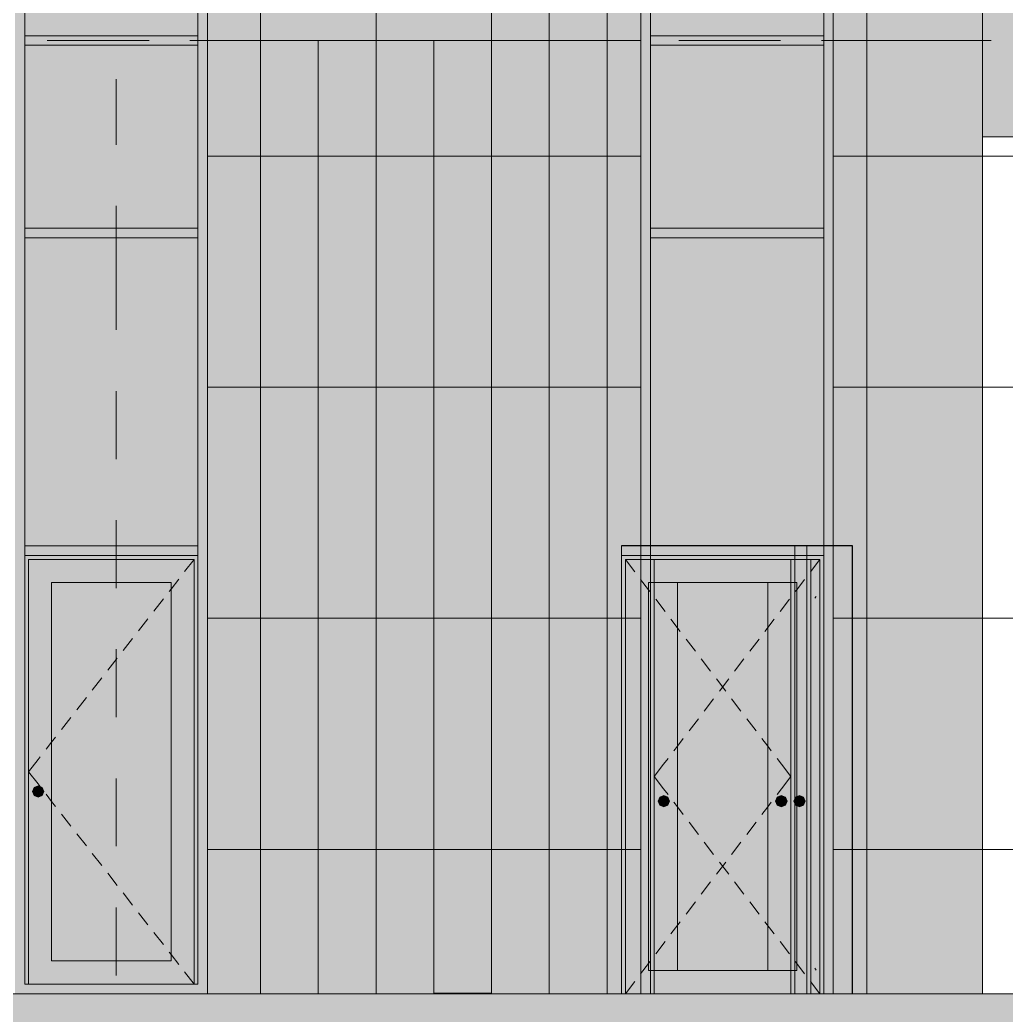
# Model space of a CAD drawing. Header units: millimetres. Extents: x 1499747 to 4230374, y -28481 to 441852.
# Drawn here: x 4049442 to 4054565, y 368967 to 374135 of the extents above; entities that cross this region are included whole.
import ezdxf

# ---------------------------------------------------------------- set-up
doc = ezdxf.new("R2010")
doc.units = ezdxf.units.MM
doc.header["$MEASUREMENT"] = 0
doc.layers.add('Чертеж и Рисунок', color=7, linetype='Continuous')

# ---------------------------------------------------------------- blocks, each defined once
blk = doc.blocks.new('zw$A0C3')
at = {"layer": 'Чертеж и Рисунок', "linetype": 'Continuous', "lineweight": 0, "true_color": 0x2e2e2e}
for points in [[(670, 2325), (670, 2275), (0, 2275), (0, 2325)], [(900, 2275), (880, 2255), (20, 2255), (0, 2275)], [(0, 0), (0, 2275), (20, 2255), (20, 0)], [(900, 2325), (900, 2275), (670, 2275), (670, 2325)], [(900, 0), (880, 0), (880, 2255), (900, 2275)], [(900, 0), (962.8, 0), (962.8, 2325), (900, 2325)], [(962.8, 2325), (962.8, 2275), (1250, 2275), (1250, 2325)], [(962.8, 0), (982.8, 0), (982.8, 2255), (962.8, 2275)], [(962.8, 2275), (982.8, 2255), (1200, 2255), (1200, 2275)], [(1248.4, 2276.9), (1200, 2276.9), (1200, 44), (1248.4, 42.8)], [(140, 120), (20, 0), (20, 2255), (140, 2135)], [(880, 2255), (760, 2135), (140, 2135), (20, 2255)], [(1151.6, 44.9), (1151.6, 2240.2), (1131.6, 2220.2), (1131.6, 44.9)], [(815, 1015.1), (808.8, 1000), (800.3, 1000), (809, 1021.1)], [(808.8, 1000), (815, 985), (809, 979), (800.3, 1000)], [(818.5, 1011.5), (813.8, 1000), (808.8, 1000), (815, 1015.1)], [(813.8, 1000), (818.5, 988.5), (815, 985), (808.8, 1000)], [(830, 1021.3), (815, 1015.1), (809, 1021.1), (830, 1029.8)], [(815, 985), (830, 978.8), (830, 970.3), (809, 979)], [(822, 1008), (818.7, 1000), (813.8, 1000), (818.5, 1011.5)], [(818.7, 1000), (822, 992), (818.5, 988.5), (813.8, 1000)], [(830, 1016.3), (818.5, 1011.5), (815, 1015.1), (830, 1021.3)], [(818.5, 988.5), (830, 983.8), (830, 978.8), (815, 985)], [(830, 1011.4), (822, 1008), (818.5, 1011.5), (830, 1016.3)], [(822, 992), (830, 988.7), (830, 983.8), (818.5, 988.5)], [(828.5, 1009.9), (828.5, 990.2), (822.6, 992.6), (819.5, 1000), (822.6, 1007.5)], [(828.5, 1007.1), (828.5, 1010), (831.5, 1010), (831.5, 1007.1)], [(828.5, 1000), (828.5, 1007.1), (831.5, 1007.1), (831.5, 1000)], [(828.5, 993), (828.5, 1000), (831.5, 1000), (831.5, 993)], [(828.5, 990), (828.5, 993), (831.5, 993), (831.5, 990)], [(830, 1010.5), (831.2, 1010), (828.8, 1010)], [(828.8, 990), (831.2, 990), (830, 989.5)], [(845, 1015.1), (830, 1021.3), (830, 1029.8), (851.1, 1021.1)], [(841.5, 1011.5), (830, 1016.3), (830, 1021.3), (845, 1015.1)], [(838, 1008), (830, 1011.4), (830, 1016.3), (841.5, 1011.5)], [(830, 988.7), (838, 992), (841.5, 988.5), (830, 983.8)], [(830, 983.8), (841.5, 988.5), (845, 985), (830, 978.8)], [(830, 978.8), (845, 985), (851.1, 979), (830, 970.3)], [(840.5, 1000), (837.5, 992.6), (831.5, 990.2), (831.5, 1009.9), (837.5, 1007.5)], [(841.3, 1000), (838, 1008), (841.5, 1011.5), (846.3, 1000)], [(838, 992), (841.3, 1000), (846.3, 1000), (841.5, 988.5)], [(846.3, 1000), (841.5, 1011.5), (845, 1015.1), (851.3, 1000)], [(841.5, 988.5), (846.3, 1000), (851.3, 1000), (845, 985)], [(859.8, 1000), (851.3, 1000), (845, 1015.1), (851.1, 1021.1)], [(851.3, 1000), (859.8, 1000), (851.1, 979), (845, 985)], [(894.3, 1000), (902.8, 1000), (909.1, 1015.1), (903, 1021.1)], [(902.8, 1000), (894.3, 1000), (903, 979), (909.1, 985)], [(907.8, 1000), (912.6, 1011.5), (909.1, 1015.1), (902.8, 1000)], [(912.6, 988.5), (907.8, 1000), (902.8, 1000), (909.1, 985)], [(909.1, 1015.1), (924.1, 1021.3), (924.1, 1029.8), (903, 1021.1)], [(924.1, 978.8), (909.1, 985), (903, 979), (924.1, 970.3)], [(912.8, 1000), (916.1, 1008), (912.6, 1011.5), (907.8, 1000)], [(916.1, 992), (912.8, 1000), (907.8, 1000), (912.6, 988.5)], [(912.6, 1011.5), (924.1, 1016.3), (924.1, 1021.3), (909.1, 1015.1)], [(924.1, 983.8), (912.6, 988.5), (909.1, 985), (924.1, 978.8)], [(916.1, 1008), (924.1, 1011.4), (924.1, 1016.3), (912.6, 1011.5)], [(924.1, 988.7), (916.1, 992), (912.6, 988.5), (924.1, 983.8)], [(913.6, 1000), (916.6, 992.6), (922.6, 990.2), (922.6, 1009.9), (916.6, 1007.5)], [(925.6, 1007.1), (925.6, 1010), (922.6, 1010), (922.6, 1007.1)], [(925.6, 1000), (925.6, 1007.1), (922.6, 1007.1), (922.6, 1000)], [(925.6, 993), (925.6, 1000), (922.6, 1000), (922.6, 993)], [(925.6, 990), (925.6, 993), (922.6, 993), (922.6, 990)], [(924.1, 1010.5), (922.9, 1010), (925.3, 1010)], [(925.3, 990), (922.9, 990), (924.1, 989.5)], [(924.1, 1021.3), (939.1, 1015.1), (945.1, 1021.1), (924.1, 1029.8)], [(924.1, 1016.3), (935.6, 1011.5), (939.1, 1015.1), (924.1, 1021.3)], [(924.1, 1011.4), (932.1, 1008), (935.6, 1011.5), (924.1, 1016.3)], [(932.1, 992), (924.1, 988.7), (924.1, 983.8), (935.6, 988.5)], [(935.6, 988.5), (924.1, 983.8), (924.1, 978.8), (939.1, 985)], [(939.1, 985), (924.1, 978.8), (924.1, 970.3), (945.1, 979)], [(925.6, 1009.9), (925.6, 990.2), (931.5, 992.6), (934.6, 1000), (931.5, 1007.5)], [(932.1, 1008), (935.4, 1000), (940.3, 1000), (935.6, 1011.5)], [(935.4, 1000), (932.1, 992), (935.6, 988.5), (940.3, 1000)], [(935.6, 1011.5), (940.3, 1000), (945.3, 1000), (939.1, 1015.1)], [(940.3, 1000), (935.6, 988.5), (939.1, 985), (945.3, 1000)], [(939.1, 1015.1), (945.3, 1000), (953.8, 1000), (945.1, 1021.1)], [(945.3, 1000), (939.1, 985), (945.1, 979), (953.8, 1000)], [(880, 0), (20, 0), (140, 120), (760, 120)], [(982.8, 0), (1248.4, 0), (1248.4, 43), (982.8, 45.6)]]:
    blk.add_hatch(color=250, dxfattribs=at).paths.add_polyline_path(points)
h = blk.add_hatch(color=250, dxfattribs=at)
h.paths.add_polyline_path([(880, 0), (760, 120), (760, 2135), (880, 2255)])
h.paths.add_polyline_path([(859.8, 1000), (851.1, 1021.1), (830, 1029.8), (809, 1021.1), (800.3, 1000), (809, 979), (830, 970.3), (851.1, 979)], flags=0)
at = {"layer": 'Чертеж и Рисунок', "linetype": 'Continuous', "lineweight": 0, "true_color": 0x84adf9}
for points in [[(982.8, 44.9), (1200, 44.9), (1200, 2252.7), (982.8, 2255)], [(760, 120), (140, 120), (140, 2135), (760, 2135)]]:
    blk.add_hatch(color=161, dxfattribs=at).paths.add_polyline_path(points)
at = {"layer": 'Чертеж и Рисунок', "linetype": 'Continuous', "lineweight": 0, "true_color": 0x2e2e2e}
h = blk.add_hatch(color=250, dxfattribs=at)
h.paths.add_polyline_path([(841.3, 1000), (838, 992), (830, 988.7), (822, 992), (818.7, 1000), (822, 1008), (830, 1011.4), (838, 1008)])
h.paths.add_polyline_path([(840.5, 1000), (837.5, 1007.5), (831.5, 1009.9), (831.5, 1010), (831.2, 1010), (830, 1010.5), (828.8, 1010), (828.5, 1010), (828.5, 1009.9), (822.6, 1007.5), (819.5, 1000), (822.6, 992.6), (828.5, 990.2), (828.5, 990), (828.8, 990), (830, 989.5), (831.2, 990), (831.5, 990), (831.5, 990.2), (837.5, 992.6)], flags=0)
h = blk.add_hatch(color=250, dxfattribs=at)
h.paths.add_polyline_path([(912.8, 1000), (916.1, 992), (924.1, 988.7), (932.1, 992), (935.4, 1000), (932.1, 1008), (924.1, 1011.4), (916.1, 1008)])
h.paths.add_polyline_path([(913.6, 1000), (916.6, 1007.5), (922.6, 1009.9), (922.6, 1010), (922.9, 1010), (924.1, 1010.5), (925.3, 1010), (925.6, 1010), (925.6, 1009.9), (931.5, 1007.5), (934.6, 1000), (931.5, 992.6), (925.6, 990.2), (925.6, 990), (925.3, 990), (924.1, 989.5), (922.9, 990), (922.6, 990), (922.6, 990.2), (916.6, 992.6)], flags=0)
at = {"lineweight": -3}
for p, q in [((1200, 2325), (0, 2325)), ((1200, 0), (1200, 2325))]:
    blk.add_line(p, q, dxfattribs=at)
at = {"layer": 'Чертеж и Рисунок', "color": 7, "linetype": 'Continuous', "lineweight": 5}
for points in [[(0, 2325), (670, 2325)], [(0, 2325), (0, 2300)], [(0, 2300), (0, 2275)], [(0, 2275), (0, 0)], [(0, 2275), (670, 2275)], [(670, 2325), (900, 2325)], [(670, 2275), (900, 2275)], [(900, 2300), (900, 2325)], [(900, 2275), (900, 2300)], [(900, 0), (900, 2275)], [(962.8, 2300), (962.8, 2325)], [(1192.8, 2325), (962.8, 2325)], [(962.8, 2275), (962.8, 2300)], [(962.8, 0), (962.8, 2275)], [(880, 2255), (20, 2255)], [(20, 2255), (20, 0)], [(880, 0), (880, 2255)], [(982.8, 0), (982.8, 2255)], [(1200, 2265.2), (1200, 2240.2)], [(140, 2135), (760, 2135)], [(140, 120), (140, 2135)], [(760, 2135), (760, 120)], [(800.3, 1000), (809, 1021.1)], [(809, 979), (800.3, 1000)], [(809, 1021.1), (830, 1029.8)], [(818.7, 1000), (822, 1008)], [(822, 992), (818.7, 1000)], [(819.5, 1000), (822.6, 1007.5)], [(822.6, 992.6), (819.5, 1000)], [(822, 1008), (830, 1011.4)], [(830, 988.7), (822, 992)], [(822.6, 1007.5), (828.5, 1009.9)], [(828.5, 990.2), (822.6, 992.6)], [(828.5, 1007.1), (828.5, 1010)], [(828.5, 1010), (828.8, 1010)], [(828.5, 1000), (828.5, 1007.1)], [(828.5, 993), (828.5, 1000)], [(828.5, 990), (828.5, 993)], [(828.5, 990), (828.8, 990)], [(828.8, 1010), (830, 1010.5)], [(828.8, 1010), (831.2, 1010)], [(830, 989.5), (828.8, 990)], [(828.8, 990), (831.2, 990)], [(830, 1029.8), (851.1, 1021.1)], [(830, 1011.4), (838, 1008)], [(830, 1010.5), (831.2, 1010)], [(838, 992), (830, 988.7)], [(831.2, 990), (830, 989.5)], [(831.2, 1010), (831.5, 1010)], [(831.2, 990), (831.5, 990)], [(831.5, 1007.1), (831.5, 1010)], [(831.5, 1009.9), (837.5, 1007.5)], [(831.5, 1000), (831.5, 1007.1)], [(831.5, 993), (831.5, 1000)], [(831.5, 990), (831.5, 993)], [(837.5, 992.6), (831.5, 990.2)], [(837.5, 1007.5), (840.5, 1000)], [(840.5, 1000), (837.5, 992.6)], [(838, 1008), (841.3, 1000)], [(841.3, 1000), (838, 992)], [(851.1, 1021.1), (859.8, 1000)], [(859.8, 1000), (851.1, 979)], [(903, 1021.1), (894.3, 1000)], [(894.3, 1000), (903, 979)], [(924.1, 1029.8), (903, 1021.1)], [(916.1, 1008), (912.8, 1000)], [(912.8, 1000), (916.1, 992)], [(916.6, 1007.5), (913.6, 1000)], [(913.6, 1000), (916.6, 992.6)], [(924.1, 1011.4), (916.1, 1008)], [(916.1, 992), (924.1, 988.7)], [(922.6, 1009.9), (916.6, 1007.5)], [(916.6, 992.6), (922.6, 990.2)], [(922.6, 1007.1), (922.6, 1010)], [(922.9, 1010), (922.6, 1010)], [(922.6, 1000), (922.6, 1007.1)], [(922.6, 993), (922.6, 1000)], [(922.6, 990), (922.6, 993)], [(922.9, 990), (922.6, 990)], [(924.1, 1010.5), (922.9, 1010)], [(925.3, 1010), (922.9, 1010)], [(922.9, 990), (924.1, 989.5)], [(925.3, 990), (922.9, 990)], [(945.1, 1021.1), (924.1, 1029.8)], [(932.1, 1008), (924.1, 1011.4)], [(925.3, 1010), (924.1, 1010.5)], [(924.1, 988.7), (932.1, 992)], [(924.1, 989.5), (925.3, 990)], [(925.6, 1010), (925.3, 1010)], [(925.6, 990), (925.3, 990)], [(925.6, 1007.1), (925.6, 1010)], [(931.5, 1007.5), (925.6, 1009.9)], [(925.6, 1000), (925.6, 1007.1)], [(925.6, 993), (925.6, 1000)], [(925.6, 990), (925.6, 993)], [(925.6, 990.2), (931.5, 992.6)], [(934.6, 1000), (931.5, 1007.5)], [(931.5, 992.6), (934.6, 1000)], [(935.4, 1000), (932.1, 1008)], [(932.1, 992), (935.4, 1000)], [(953.8, 1000), (945.1, 1021.1)], [(945.1, 979), (953.8, 1000)], [(830, 970.3), (809, 979)], [(851.1, 979), (830, 970.3)], [(903, 979), (924.1, 970.3)], [(924.1, 970.3), (945.1, 979)], [(760, 120), (140, 120)]]:
    blk.add_lwpolyline(points, dxfattribs=at)
at = {"layer": 'Чертеж и Рисунок', "color": 23, "linetype": 'Continuous', "lineweight": 5, "true_color": 0xbf8080}
for points in [[(20, 2255), (68.5, 2191.4)], [(98.9, 2151.7), (140, 2097.7)], [(140, 2097.7), (147.4, 2088.1)], [(177.7, 2048.3), (226.2, 1984.7)], [(1011.6, 2062.9), (1004.2, 2053.3)], [(256.6, 1945), (305.1, 1881.3)], [(335.4, 1841.6), (383.9, 1778)], [(414.2, 1738.2), (462.8, 1674.6)], [(493.1, 1634.9), (541.6, 1571.2)], [(571.9, 1531.5), (620.4, 1467.9)], [(650.8, 1428.1), (699.3, 1364.5)], [(729.6, 1324.8), (760, 1284.9)], [(760, 1284.9), (778.1, 1261.2)], [(808.4, 1221.4), (831.5, 1191.2)], [(831.5, 1191.2), (880, 1127.5)], [(831.5, 1063.9), (880, 1127.5)], [(808.4, 1033.7), (831.5, 1063.9)], [(760, 970.2), (778.1, 993.9)], [(729.6, 930.3), (760, 970.2)], [(650.8, 827), (699.3, 890.6)], [(571.9, 723.6), (620.4, 787.2)], [(493.1, 620.2), (541.6, 683.8)], [(414.2, 516.9), (462.8, 580.5)], [(335.4, 413.5), (383.9, 477.1)], [(256.6, 310.1), (305.1, 373.7)], [(177.7, 206.8), (226.2, 270.4)], [(98.9, 103.4), (140, 157.4)], [(140, 157.4), (147.4, 167)], [(1011.6, 122.5), (1004.2, 132.1)], [(20, 0), (68.5, 63.7)]]:
    blk.add_lwpolyline(points, dxfattribs=at)

msp = doc.modelspace()

# ---------------------------------------------------------------- hatches: boundary and pattern name
at = {"layer": 'Чертеж и Рисунок', "linetype": 'Continuous', "lineweight": 0, "true_color": 0xffffff}
for points in [[(4054941.97443, 393328.40133), (4054441.97367, 393328.40133), (4054441.97367, 373528.37108), (4054941.97443, 373528.37108)], [(4050691.96794, 374028.37184), (4050691.96794, 377328.37688), (4050416.96752, 377328.37688), (4050416.96752, 374028.37184)], [(4052191.97023, 374028.37184), (4052191.97023, 377328.37688), (4051291.96885, 377328.37688), (4051291.96885, 374028.37184)], [(4053841.97275, 374028.37184), (4053841.97275, 377328.37688), (4053666.97248, 377328.37688), (4053666.97248, 374028.37184)], [(4051291.96885, 369078.36428), (4051291.96885, 374028.37184), (4050991.96839, 374028.37184), (4050991.96839, 369078.36428)], [(4051891.96977, 369080.86428), (4051891.96977, 374028.37184), (4051591.96931, 374028.37184), (4051591.96931, 369080.86428)], [(4052666.97095, 369078.36428), (4052666.97095, 374028.37184), (4052191.97023, 374028.37184), (4052191.97023, 369078.36428)], [(4054441.97367, 369078.36428), (4054441.97367, 374028.37184), (4053841.97275, 374028.37184), (4053841.97275, 369078.36428)], [(4064261.98867, 369078.36428), (4035991.94548, 369078.36428), (4035991.94548, 368578.36352), (4064261.98867, 368578.36352)]]:
    msp.add_hatch(color=7, dxfattribs=at).paths.add_polyline_path(points)
at = {"layer": 'Чертеж и Рисунок', "linetype": 'Continuous', "lineweight": 0, "true_color": 0x868d8e}
for points in [[(4050691.96794, 374028.37184), (4051291.96885, 374028.37184), (4051291.96885, 377328.37688), (4050691.96794, 377328.37688)], [(4052666.97095, 374028.37184), (4052666.97095, 377328.37688), (4052191.97023, 377328.37688), (4052191.97023, 374028.37184)], [(4054441.97367, 374028.37184), (4054441.97367, 377328.37688), (4053841.97275, 377328.37688), (4053841.97275, 374028.37184)], [(4050991.96839, 369078.36428), (4050991.96839, 374028.37184), (4050416.96752, 374028.37184), (4050416.96752, 369078.36428)], [(4051591.96931, 369078.36428), (4051591.96931, 374028.37184), (4051291.96885, 374028.37184), (4051291.96885, 369078.36428)], [(4052191.97023, 369078.36428), (4052191.97023, 374028.37184), (4051891.96977, 374028.37184), (4051891.96977, 369078.36428)], [(4053841.97275, 369078.36428), (4053841.97275, 374028.37184), (4053666.97248, 374028.37184), (4053666.97248, 369078.36428)]]:
    msp.add_hatch(color=252, dxfattribs=at).paths.add_polyline_path(points)
at = {"layer": 'Чертеж и Рисунок', "linetype": 'Continuous', "lineweight": 0, "true_color": 0x2e2e2e}
for points in [[(4049416.96599, 374028.37184), (4049466.96606, 374028.37184), (4049466.96606, 374828.37307), (4049416.96599, 374828.37307)], [(4050416.96752, 374828.37307), (4050366.96744, 374828.37307), (4050366.96744, 374028.37184), (4050416.96752, 374028.37184)], [(4052666.97095, 374028.37184), (4052716.97103, 374028.37184), (4052716.97103, 374828.37307), (4052666.97095, 374828.37307)], [(4053666.97248, 374828.37307), (4053616.97241, 374828.37307), (4053616.97241, 374028.37184), (4053666.97248, 374028.37184)], [(4049416.96599, 373028.37032), (4049466.96606, 373028.37032), (4049466.96606, 374028.37184), (4049416.96599, 374028.37184)], [(4049696.96642, 374053.37188), (4049466.96606, 374053.37188), (4049466.96606, 374003.3718), (4049696.96642, 374003.3718)], [(4050366.96744, 374053.37188), (4049696.96642, 374053.37188), (4049696.96642, 374003.3718), (4050366.96744, 374003.3718)], [(4050416.96752, 374028.37184), (4050366.96744, 374028.37184), (4050366.96744, 373028.37032), (4050416.96752, 373028.37032)], [(4052666.97095, 373028.37032), (4052716.97103, 373028.37032), (4052716.97103, 374028.37184), (4052666.97095, 374028.37184)], [(4052716.97103, 374053.37188), (4052716.97103, 374003.3718), (4052946.97138, 374003.3718), (4052946.97138, 374053.37188)], [(4052946.97138, 374003.3718), (4053616.97241, 374003.3718), (4053616.97241, 374053.37188), (4052946.97138, 374053.37188)], [(4053666.97248, 374028.37184), (4053616.97241, 374028.37184), (4053616.97241, 373028.37032), (4053666.97248, 373028.37032)], [(4049466.96606, 373003.37028), (4049696.96642, 373003.37028), (4049696.96642, 373053.37035), (4049466.96606, 373053.37035)], [(4049696.96642, 373003.37028), (4050366.96744, 373003.37028), (4050366.96744, 373053.37035), (4049696.96642, 373053.37035)], [(4052716.97103, 373003.37028), (4052946.97138, 373003.37028), (4052946.97138, 373053.37035), (4052716.97103, 373053.37035)], [(4052946.97138, 373003.37028), (4053616.97241, 373003.37028), (4053616.97241, 373053.37035), (4052946.97138, 373053.37035)], [(4049416.96599, 371378.36779), (4049466.96606, 371378.36779), (4049466.96606, 373028.37032), (4049416.96599, 373028.37032)], [(4050416.96752, 373028.37032), (4050366.96744, 373028.37032), (4050366.96744, 371378.36779), (4050416.96752, 371378.36779)], [(4052666.97095, 371378.36779), (4052716.97103, 371378.36779), (4052716.97103, 373028.37032), (4052666.97095, 373028.37032)], [(4053666.97248, 373028.37032), (4053616.97241, 373028.37032), (4053616.97241, 371378.36779), (4053666.97248, 371378.36779)], [(4049466.96606, 371353.36776), (4049696.96642, 371353.36776), (4049696.96642, 371403.36783), (4049466.96606, 371403.36783)], [(4049696.96642, 371353.36776), (4050366.96744, 371353.36776), (4050366.96744, 371403.36783), (4049696.96642, 371403.36783)], [(4052716.97103, 371403.36783), (4052716.97103, 371353.36776), (4052946.97138, 371353.36776), (4052946.97138, 371403.36783)], [(4052946.97138, 371403.36783), (4052946.97138, 371353.36776), (4053616.97241, 371353.36776), (4053616.97241, 371403.36783)], [(4049416.96599, 371378.36779), (4049416.96599, 369078.36428), (4049466.96606, 369128.36436), (4049466.96606, 371378.36779)], [(4050346.96741, 371333.36773), (4049486.9661, 371333.36773), (4049606.96628, 371213.36754), (4050226.96723, 371213.36754)], [(4050226.96723, 369248.36454), (4050346.96741, 369128.36436), (4050346.96741, 371333.36773), (4050226.96723, 371213.36754)], [(4050416.96752, 371378.36779), (4050366.96744, 371378.36779), (4050366.96744, 369128.36436), (4050416.96752, 369078.36428)], [(4052666.97095, 369078.36428), (4052716.97103, 369078.36428), (4052716.97103, 371378.36779), (4052666.97095, 371378.36779)], [(4052716.97103, 369078.36428), (4052736.97106, 369078.36428), (4052736.97106, 371333.36773), (4052716.97103, 371353.36776)], [(4052716.97103, 371353.36776), (4052736.97106, 371333.36773), (4053596.97237, 371333.36773), (4053616.97241, 371353.36776)], [(4052736.97106, 371333.36773), (4052856.97124, 371213.36754), (4053476.97219, 371213.36754), (4053596.97237, 371333.36773)], [(4053476.97219, 369198.36446), (4053596.97237, 369078.36428), (4053596.97237, 371333.36773), (4053476.97219, 371213.36754)], [(4053616.97241, 369078.36428), (4053616.97241, 371353.36776), (4053596.97237, 371333.36773), (4053596.97237, 369078.36428)], [(4053666.97248, 371378.36779), (4053616.97241, 371378.36779), (4053616.97241, 369078.36428), (4053666.97248, 369078.36428)], [(4052757.17109, 370078.36581), (4052765.6711, 370078.36581), (4052771.97111, 370093.46583), (4052765.8711, 370099.46584)], [(4052770.67111, 370078.36581), (4052775.47112, 370089.86583), (4052771.97111, 370093.46583), (4052765.6711, 370078.36581)], [(4052771.97111, 370093.46583), (4052786.97114, 370099.66584), (4052786.97114, 370108.16585), (4052765.8711, 370099.46584)], [(4052775.67112, 370078.36581), (4052778.97112, 370086.36582), (4052775.47112, 370089.86583), (4052770.67111, 370078.36581)], [(4052775.47112, 370089.86583), (4052786.97114, 370094.66583), (4052786.97114, 370099.66584), (4052771.97111, 370093.46583)], [(4052778.97112, 370086.36582), (4052786.97114, 370089.76583), (4052786.97114, 370094.66583), (4052775.47112, 370089.86583)], [(4052776.47112, 370078.36581), (4052779.47113, 370070.9658), (4052785.47113, 370068.56579), (4052785.47113, 370088.26582), (4052779.47113, 370085.86582)], [(4052788.47114, 370085.46582), (4052788.47114, 370088.36582), (4052785.47113, 370088.36582), (4052785.47113, 370085.46582)], [(4052786.97114, 370088.86582), (4052785.77114, 370088.36582), (4052788.17114, 370088.36582)], [(4052786.97114, 370099.66584), (4052801.97116, 370093.46583), (4052807.97117, 370099.46584), (4052786.97114, 370108.16585)], [(4052786.97114, 370094.66583), (4052798.47115, 370089.86583), (4052801.97116, 370093.46583), (4052786.97114, 370099.66584)], [(4052786.97114, 370089.76583), (4052794.97115, 370086.36582), (4052798.47115, 370089.86583), (4052786.97114, 370094.66583)], [(4052788.47114, 370088.26582), (4052788.47114, 370068.56579), (4052794.37115, 370070.9658), (4052797.47115, 370078.36581), (4052794.37115, 370085.86582)], [(4052794.97115, 370086.36582), (4052798.27115, 370078.36581), (4052803.17116, 370078.36581), (4052798.47115, 370089.86583)], [(4052798.47115, 370089.86583), (4052803.17116, 370078.36581), (4052808.17117, 370078.36581), (4052801.97116, 370093.46583)], [(4052801.97116, 370093.46583), (4052808.17117, 370078.36581), (4052816.67118, 370078.36581), (4052807.97117, 370099.46584)], [(4052765.6711, 370078.36581), (4052757.17109, 370078.36581), (4052765.8711, 370057.36578), (4052771.97111, 370063.36579)], [(4052775.47112, 370066.86579), (4052770.67111, 370078.36581), (4052765.6711, 370078.36581), (4052771.97111, 370063.36579)], [(4052786.97114, 370057.16578), (4052771.97111, 370063.36579), (4052765.8711, 370057.36578), (4052786.97114, 370048.66576)], [(4052778.97112, 370070.3658), (4052775.67112, 370078.36581), (4052770.67111, 370078.36581), (4052775.47112, 370066.86579)], [(4052786.97114, 370062.16578), (4052775.47112, 370066.86579), (4052771.97111, 370063.36579), (4052786.97114, 370057.16578)], [(4052786.97114, 370067.06579), (4052778.97112, 370070.3658), (4052775.47112, 370066.86579), (4052786.97114, 370062.16578)], [(4052788.47114, 370078.36581), (4052788.47114, 370085.46582), (4052785.47113, 370085.46582), (4052785.47113, 370078.36581)], [(4052788.47114, 370071.3658), (4052788.47114, 370078.36581), (4052785.47113, 370078.36581), (4052785.47113, 370071.3658)], [(4052788.47114, 370068.36579), (4052788.47114, 370071.3658), (4052785.47113, 370071.3658), (4052785.47113, 370068.36579)], [(4052788.17114, 370068.36579), (4052785.77114, 370068.36579), (4052786.97114, 370067.86579)], [(4052794.97115, 370070.3658), (4052786.97114, 370067.06579), (4052786.97114, 370062.16578), (4052798.47115, 370066.86579)], [(4052798.47115, 370066.86579), (4052786.97114, 370062.16578), (4052786.97114, 370057.16578), (4052801.97116, 370063.36579)], [(4052801.97116, 370063.36579), (4052786.97114, 370057.16578), (4052786.97114, 370048.66576), (4052807.97117, 370057.36578)], [(4052798.27115, 370078.36581), (4052794.97115, 370070.3658), (4052798.47115, 370066.86579), (4052803.17116, 370078.36581)], [(4052803.17116, 370078.36581), (4052798.47115, 370066.86579), (4052801.97116, 370063.36579), (4052808.17117, 370078.36581)], [(4052808.17117, 370078.36581), (4052801.97116, 370063.36579), (4052807.97117, 370057.36578), (4052816.67118, 370078.36581)], [(4049486.9661, 369128.36436), (4050346.96741, 369128.36436), (4050226.96723, 369248.36454), (4049606.96628, 369248.36454)], [(4052736.97106, 369078.36428), (4053596.97237, 369078.36428), (4053476.97219, 369198.36446), (4052856.97124, 369198.36446)], [(4049696.96642, 369078.36428), (4049696.96642, 369128.36436), (4049466.96606, 369128.36436), (4049416.96599, 369078.36428)], [(4049696.96642, 369078.36428), (4050416.96752, 369078.36428), (4050366.96744, 369128.36436), (4049696.96642, 369128.36436)]]:
    msp.add_hatch(color=250, dxfattribs=at).paths.add_polyline_path(points)
at = {"layer": 'Чертеж и Рисунок', "linetype": 'Continuous', "lineweight": 0, "true_color": 0x84adf9}
for points in [[(4049466.96606, 374053.37188), (4050366.96744, 374053.37188), (4050366.96744, 374803.37303), (4049466.96606, 374803.37303)], [(4052716.97103, 374803.37303), (4052716.97103, 374053.37188), (4053616.97241, 374053.37188), (4053616.97241, 374803.37303)], [(4049466.96606, 373053.37035), (4050366.96744, 373053.37035), (4050366.96744, 374003.3718), (4049466.96606, 374003.3718)], [(4052716.97103, 373053.37035), (4053616.97241, 373053.37035), (4053616.97241, 374003.3718), (4052716.97103, 374003.3718)], [(4049466.96606, 371403.36783), (4050366.96744, 371403.36783), (4050366.96744, 373003.37028), (4049466.96606, 373003.37028)], [(4052716.97103, 373003.37028), (4052716.97103, 371403.36783), (4053616.97241, 371403.36783), (4053616.97241, 373003.37028)], [(4050226.96723, 369248.36454), (4050226.96723, 371213.36754), (4049606.96628, 371213.36754), (4049606.96628, 369248.36454)], [(4052856.97124, 369198.36446), (4053476.97219, 369198.36446), (4053476.97219, 371213.36754), (4052856.97124, 371213.36754)]]:
    msp.add_hatch(color=161, dxfattribs=at).paths.add_polyline_path(points)
at = {"layer": 'Чертеж и Рисунок', "linetype": 'Continuous', "lineweight": 0, "true_color": 0xf7fdff}
for points in [[(4049466.96606, 369128.36436), (4049486.9661, 369128.36436), (4049486.9661, 371333.36773), (4049466.96606, 371353.36776)], [(4050366.96744, 371353.36776), (4049466.96606, 371353.36776), (4049486.9661, 371333.36773), (4050346.96741, 371333.36773)], [(4050366.96744, 369128.36436), (4050366.96744, 371353.36776), (4050346.96741, 371333.36773), (4050346.96741, 369128.36436)]]:
    msp.add_hatch(color=7, dxfattribs=at).paths.add_polyline_path(points)
at = {"layer": 'Чертеж и Рисунок', "linetype": 'Continuous', "lineweight": 0, "true_color": 0x2e2e2e}
h = msp.add_hatch(color=250, dxfattribs=at)
h.paths.add_polyline_path([(4049486.9661, 371333.36773), (4049486.9661, 369128.36436), (4049606.96629, 369248.36455), (4049606.96629, 371213.36753)])
h.paths.add_polyline_path([(4049507.16614, 370128.36589), (4049515.86615, 370149.46592), (4049536.96616, 370158.16593), (4049557.96621, 370149.46592), (4049566.66622, 370128.36589), (4049557.96621, 370107.36587), (4049536.96616, 370098.66582), (4049515.86615, 370107.36587)], flags=0)
h = msp.add_hatch(color=250, dxfattribs=at)
h.paths.add_polyline_path([(4052736.97106, 369078.36428), (4052856.97124, 369198.36446), (4052856.97124, 371213.36754), (4052736.97106, 371333.36773)])
h.paths.add_polyline_path([(4052757.17109, 370078.36581), (4052765.8711, 370099.46584), (4052786.97114, 370108.16585), (4052807.97117, 370099.46584), (4052816.67118, 370078.36581), (4052807.97117, 370057.36578), (4052786.97114, 370048.66576), (4052765.8711, 370057.36578)], flags=0)
at = {"layer": 'Чертеж и Рисунок', "linetype": 'Continuous', "lineweight": 0, "true_color": 0x6e2a0f}
for points in [[(4049515.66614, 370128.36588), (4049521.96615, 370143.46591), (4049515.86614, 370149.46592), (4049507.16613, 370128.36588)], [(4049520.66615, 370128.36588), (4049525.46615, 370139.8659), (4049521.96615, 370143.46591), (4049515.66614, 370128.36588)], [(4049521.96615, 370143.46591), (4049536.96617, 370149.66592), (4049536.96617, 370158.16593), (4049515.86614, 370149.46592)], [(4049525.66615, 370128.36588), (4049528.96616, 370136.3659), (4049525.46615, 370139.8659), (4049520.66615, 370128.36588)], [(4049525.46615, 370139.8659), (4049536.96617, 370144.66591), (4049536.96617, 370149.66592), (4049521.96615, 370143.46591)], [(4049528.96616, 370136.3659), (4049536.96617, 370139.7659), (4049536.96617, 370144.66591), (4049525.46615, 370139.8659)], [(4049535.76617, 370138.3659), (4049538.16617, 370138.3659), (4049536.96617, 370138.8659)], [(4049536.96617, 370149.66592), (4049551.96619, 370143.46591), (4049557.9662, 370149.46592), (4049536.96617, 370158.16593)], [(4049536.96617, 370144.66591), (4049548.46619, 370139.8659), (4049551.96619, 370143.46591), (4049536.96617, 370149.66592)], [(4049536.96617, 370139.7659), (4049544.96618, 370136.3659), (4049548.46619, 370139.8659), (4049536.96617, 370144.66591)], [(4049544.96618, 370136.3659), (4049548.26619, 370128.36588), (4049553.1662, 370128.36588), (4049548.46619, 370139.8659)], [(4049548.46619, 370139.8659), (4049553.1662, 370128.36588), (4049558.1662, 370128.36588), (4049551.96619, 370143.46591)], [(4049551.96619, 370143.46591), (4049558.1662, 370128.36588), (4049566.66622, 370128.36588), (4049557.9662, 370149.46592)], [(4049521.96615, 370113.36586), (4049515.66614, 370128.36588), (4049507.16613, 370128.36588), (4049515.86614, 370107.36585)], [(4049525.46615, 370116.86587), (4049520.66615, 370128.36588), (4049515.66614, 370128.36588), (4049521.96615, 370113.36586)], [(4049536.96617, 370107.16585), (4049521.96615, 370113.36586), (4049515.86614, 370107.36585), (4049536.96617, 370098.66584)], [(4049528.96616, 370120.36587), (4049525.66615, 370128.36588), (4049520.66615, 370128.36588), (4049525.46615, 370116.86587)], [(4049536.96617, 370112.16586), (4049525.46615, 370116.86587), (4049521.96615, 370113.36586), (4049536.96617, 370107.16585)], [(4049536.96617, 370117.06587), (4049528.96616, 370120.36587), (4049525.46615, 370116.86587), (4049536.96617, 370112.16586)], [(4049526.46616, 370128.36588), (4049529.46616, 370120.96587), (4049535.46617, 370118.56587), (4049535.46617, 370138.2659), (4049529.46616, 370135.8659)], [(4049538.46617, 370135.4659), (4049538.46617, 370138.3659), (4049535.46617, 370138.3659), (4049535.46617, 370135.4659)], [(4049538.46617, 370128.36588), (4049538.46617, 370135.4659), (4049535.46617, 370135.4659), (4049535.46617, 370128.36588)], [(4049538.46617, 370121.36587), (4049538.46617, 370128.36588), (4049535.46617, 370128.36588), (4049535.46617, 370121.36587)], [(4049538.46617, 370118.36587), (4049538.46617, 370121.36587), (4049535.46617, 370121.36587), (4049535.46617, 370118.36587)], [(4049538.16617, 370118.36587), (4049535.76617, 370118.36587), (4049536.96617, 370117.86587)], [(4049544.96618, 370120.36587), (4049536.96617, 370117.06587), (4049536.96617, 370112.16586), (4049548.46619, 370116.86587)], [(4049548.46619, 370116.86587), (4049536.96617, 370112.16586), (4049536.96617, 370107.16585), (4049551.96619, 370113.36586)], [(4049551.96619, 370113.36586), (4049536.96617, 370107.16585), (4049536.96617, 370098.66584), (4049557.9662, 370107.36585)], [(4049538.46617, 370138.2659), (4049538.46617, 370118.56587), (4049544.36618, 370120.96587), (4049547.46619, 370128.36588), (4049544.36618, 370135.8659)], [(4049548.26619, 370128.36588), (4049544.96618, 370120.36587), (4049548.46619, 370116.86587), (4049553.1662, 370128.36588)], [(4049553.1662, 370128.36588), (4049548.46619, 370116.86587), (4049551.96619, 370113.36586), (4049558.1662, 370128.36588)], [(4049558.1662, 370128.36588), (4049551.96619, 370113.36586), (4049557.9662, 370107.36585), (4049566.66622, 370128.36588)]]:
    msp.add_hatch(color=26, dxfattribs=at).paths.add_polyline_path(points)
h = msp.add_hatch(color=26, dxfattribs=at)
h.paths.add_polyline_path([(4049525.66615, 370128.36588), (4049528.96616, 370120.36587), (4049536.96617, 370117.06587), (4049544.96618, 370120.36587), (4049548.26619, 370128.36588), (4049544.96618, 370136.3659), (4049536.96617, 370139.7659), (4049528.96616, 370136.3659)])
h.paths.add_polyline_path([(4049526.46616, 370128.36588), (4049529.46616, 370135.8659), (4049535.46617, 370138.2659), (4049535.46617, 370138.3659), (4049535.76617, 370138.3659), (4049536.96617, 370138.8659), (4049538.16617, 370138.3659), (4049538.46617, 370138.3659), (4049538.46617, 370138.2659), (4049544.36618, 370135.8659), (4049547.46619, 370128.36588), (4049544.36618, 370120.96587), (4049538.46617, 370118.56587), (4049538.46617, 370118.36587), (4049538.16617, 370118.36587), (4049536.96617, 370117.86587), (4049535.76617, 370118.36587), (4049535.46617, 370118.36587), (4049535.46617, 370118.56587), (4049529.46616, 370120.96587)], flags=0)
at = {"layer": 'Чертеж и Рисунок', "linetype": 'Continuous', "lineweight": 0, "true_color": 0x2e2e2e}
h = msp.add_hatch(color=250, dxfattribs=at)
h.paths.add_polyline_path([(4052775.67112, 370078.36581), (4052778.97112, 370070.3658), (4052786.97114, 370067.06579), (4052794.97115, 370070.3658), (4052798.27115, 370078.36581), (4052794.97115, 370086.36582), (4052786.97114, 370089.76583), (4052778.97112, 370086.36582)])
h.paths.add_polyline_path([(4052776.47112, 370078.36581), (4052779.47113, 370085.86582), (4052785.47113, 370088.26582), (4052785.47113, 370088.36582), (4052785.77114, 370088.36582), (4052786.97114, 370088.86582), (4052788.17114, 370088.36582), (4052788.47114, 370088.36582), (4052788.47114, 370088.26582), (4052794.37115, 370085.86582), (4052797.47115, 370078.36581), (4052794.37115, 370070.9658), (4052788.47114, 370068.56579), (4052788.47114, 370068.36579), (4052788.17114, 370068.36579), (4052786.97114, 370067.86579), (4052785.77114, 370068.36579), (4052785.47113, 370068.36579), (4052785.47113, 370068.56579), (4052779.47113, 370070.9658)], flags=0)
at = {"layer": 'Чертеж и Рисунок', "linetype": 'Continuous', "lineweight": 0, "true_color": 0x7f7f7f}
msp.add_hatch(color=8, dxfattribs=at).paths.add_polyline_path([(4051591.96931, 369080.86428), (4051591.96931, 369078.36428), (4051891.96977, 369078.36428), (4051891.96977, 369080.86428)])

# ---------------------------------------------------------------- linework, layer by layer
at = {"layer": 'Чертеж и Рисунок', "color": 253, "linetype": 'Continuous', "lineweight": 5, "true_color": 0xaaaaaa}
for points in [[(4052491.77069, 409296.12572), (4052491.77069, 369078.36428)], [(4051891.76977, 409150.7155), (4051891.76977, 369080.86428)], [(4051291.76885, 409005.30528), (4051291.76885, 369078.36428)], [(4050691.76794, 408859.89506), (4050691.76794, 369078.36428)], [(4052666.97095, 407478.46295), (4052666.97095, 369078.36428)], [(4053666.97248, 407478.46295), (4053666.97248, 369078.36428)], [(4053841.97275, 404178.45791), (4053841.97275, 369078.36428)], [(4054441.97367, 373528.37108), (4054441.97367, 369078.36428)], [(4050416.96752, 373427.97093), (4052666.97095, 373427.97093)], [(4053666.97248, 373427.97093), (4055541.97535, 373427.97093)], [(4050416.96752, 372227.96909), (4052666.97095, 372227.96909)], [(4053666.97248, 372227.96909), (4055542.37535, 372227.96909)], [(4050416.96752, 371027.96726), (4052666.97095, 371027.96726)], [(4053666.97248, 371027.96726), (4055541.97535, 371027.96726)], [(4050416.96752, 369827.96543), (4052666.97095, 369827.96543)], [(4053666.97248, 369827.96543), (4055542.37535, 369827.96543)], [(4051891.76977, 369080.86428), (4051891.76977, 369078.36428)]]:
    msp.add_lwpolyline(points, dxfattribs=at)
at = {"layer": 'Чертеж и Рисунок', "color": 7, "linetype": 'Continuous', "lineweight": 5}
for points in [[(4054441.97367, 373528.37108), (4054441.97367, 393328.40133)], [(4050416.96752, 377328.37688), (4050416.96752, 374028.37184)], [(4050691.96794, 374028.37184), (4050691.96794, 377328.37688)], [(4051291.96885, 377328.37688), (4051291.96885, 374028.37184)], [(4052191.97023, 374028.37184), (4052191.97023, 377328.37688)], [(4049466.96606, 374053.37188), (4049466.96606, 374803.37303)], [(4050366.96744, 374803.37303), (4050366.96744, 374053.37188)], [(4052716.97103, 374053.37188), (4052716.97103, 374803.37303)], [(4053616.97241, 374803.37303), (4053616.97241, 374053.37188)], [(4049466.96606, 374053.37188), (4049696.96642, 374053.37188)], [(4049466.96606, 374028.37184), (4049466.96606, 374053.37188)], [(4049466.96606, 374003.3718), (4049466.96606, 374028.37184)], [(4049696.96642, 374053.37188), (4050366.96744, 374053.37188)], [(4050366.96744, 374053.37188), (4050366.96744, 374028.37184)], [(4050366.96744, 374028.37184), (4050366.96744, 374003.3718)], [(4050416.96752, 374028.37184), (4050416.96752, 369078.36428)], [(4050416.96752, 374028.37184), (4050691.96794, 374028.37184)], [(4050991.96839, 374028.37184), (4050691.96794, 374028.37184)], [(4051291.96885, 374028.37184), (4050991.96839, 374028.37184)], [(4050991.96839, 374028.37184), (4050991.96839, 369078.36428)], [(4051291.96885, 374028.37184), (4051591.96931, 374028.37184)], [(4051291.96885, 369078.36428), (4051291.96885, 374028.37184)], [(4051891.96977, 374028.37184), (4051591.96931, 374028.37184)], [(4051591.96931, 374028.37184), (4051591.96931, 369080.86428)], [(4051891.96977, 374028.37184), (4052191.97023, 374028.37184)], [(4051891.96977, 369080.86428), (4051891.96977, 374028.37184)], [(4052666.97095, 374028.37184), (4052191.97023, 374028.37184)], [(4052191.97023, 374028.37184), (4052191.97023, 369078.36428)], [(4052716.97103, 374053.37188), (4052946.97138, 374053.37188)], [(4052716.97103, 374028.37184), (4052716.97103, 374053.37188)], [(4052716.97103, 374003.3718), (4052716.97103, 374028.37184)], [(4052946.97138, 374053.37188), (4053616.97241, 374053.37188)], [(4053616.97241, 374053.37188), (4053616.97241, 374028.37184)], [(4053616.97241, 374028.37184), (4053616.97241, 374003.3718)], [(4053666.97248, 374028.37184), (4053841.97275, 374028.37184)], [(4054441.97367, 374028.37184), (4053841.97275, 374028.37184)], [(4049466.96606, 374003.3718), (4049696.96642, 374003.3718)], [(4049466.96606, 373053.37035), (4049466.96606, 374003.3718)], [(4049696.96642, 374003.3718), (4050366.96744, 374003.3718)], [(4050366.96744, 374003.3718), (4050366.96744, 373053.37035)], [(4052716.97103, 374003.3718), (4052946.97138, 374003.3718)], [(4052716.97103, 373053.37035), (4052716.97103, 374003.3718)], [(4052946.97138, 374003.3718), (4053616.97241, 374003.3718)], [(4053616.97241, 374003.3718), (4053616.97241, 373053.37035)], [(4054441.97367, 373528.37108), (4054941.97443, 373528.37108)], [(4049466.96606, 373028.37032), (4049466.96606, 373053.37035)], [(4049696.96642, 373053.37035), (4049466.96606, 373053.37035)], [(4050366.96744, 373053.37035), (4049696.96642, 373053.37035)], [(4050366.96744, 373053.37035), (4050366.96744, 373028.37032)], [(4052716.97103, 373028.37032), (4052716.97103, 373053.37035)], [(4052946.97138, 373053.37035), (4052716.97103, 373053.37035)], [(4053616.97241, 373053.37035), (4052946.97138, 373053.37035)], [(4053616.97241, 373053.37035), (4053616.97241, 373028.37032)], [(4049466.96606, 373003.37028), (4049466.96606, 373028.37032)], [(4049696.96642, 373003.37028), (4049466.96606, 373003.37028)], [(4049466.96606, 371403.36783), (4049466.96606, 373003.37028)], [(4050366.96744, 373003.37028), (4049696.96642, 373003.37028)], [(4050366.96744, 373028.37032), (4050366.96744, 373003.37028)], [(4050366.96744, 373003.37028), (4050366.96744, 371403.36783)], [(4052716.97103, 373003.37028), (4052716.97103, 373028.37032)], [(4052946.97138, 373003.37028), (4052716.97103, 373003.37028)], [(4052716.97103, 371403.36783), (4052716.97103, 373003.37028)], [(4053616.97241, 373003.37028), (4052946.97138, 373003.37028)], [(4053616.97241, 373028.37032), (4053616.97241, 373003.37028)], [(4053616.97241, 373003.37028), (4053616.97241, 371403.36783)], [(4049466.96606, 371378.36779), (4049466.96606, 371403.36783)], [(4049696.96642, 371403.36783), (4049466.96606, 371403.36783)], [(4050366.96744, 371403.36783), (4049696.96642, 371403.36783)], [(4050366.96744, 371403.36783), (4050366.96744, 371378.36779)], [(4052716.97103, 371378.36779), (4052716.97103, 371403.36783)], [(4052946.97138, 371403.36783), (4052716.97103, 371403.36783)], [(4053616.97241, 371403.36783), (4052946.97138, 371403.36783)], [(4053616.97241, 371403.36783), (4053616.97241, 371378.36779)], [(4049466.96606, 371353.36776), (4049466.96606, 371378.36779)], [(4049466.96606, 369128.36436), (4049466.96606, 371353.36776)], [(4049696.96642, 371353.36776), (4049466.96606, 371353.36776)], [(4049486.9661, 371333.36773), (4050346.96741, 371333.36773)], [(4049486.9661, 369128.36436), (4049486.9661, 371333.36773)], [(4050366.96744, 371353.36776), (4049696.96642, 371353.36776)], [(4050346.96741, 371333.36773), (4050346.96741, 369128.36436)], [(4050366.96744, 371378.36779), (4050366.96744, 371353.36776)], [(4050366.96744, 371353.36776), (4050366.96744, 369128.36436)], [(4052716.97103, 371353.36776), (4052716.97103, 371378.36779)], [(4052716.97103, 369078.36428), (4052716.97103, 371353.36776)], [(4052946.97138, 371353.36776), (4052716.97103, 371353.36776)], [(4052736.97106, 371333.36773), (4053596.97237, 371333.36773)], [(4052736.97106, 369078.36428), (4052736.97106, 371333.36773)], [(4053616.97241, 371353.36776), (4052946.97138, 371353.36776)], [(4053596.97237, 371333.36773), (4053596.97237, 369078.36428)], [(4053616.97241, 371378.36779), (4053616.97241, 371353.36776)], [(4053616.97241, 371353.36776), (4053616.97241, 369078.36428)], [(4050226.96723, 371213.36754), (4049606.96628, 371213.36754)], [(4049606.96628, 371213.36754), (4049606.96628, 369248.36454)], [(4050226.96723, 369248.36454), (4050226.96723, 371213.36754)], [(4053476.97219, 371213.36754), (4052856.97124, 371213.36754)], [(4052856.97124, 371213.36754), (4052856.97124, 369198.36446)], [(4053476.97219, 369198.36446), (4053476.97219, 371213.36754)], [(4049515.86614, 370149.46592), (4049507.16613, 370128.36588)], [(4049536.96617, 370158.16593), (4049515.86614, 370149.46592)], [(4049536.96617, 370139.7659), (4049528.96616, 370136.3659)], [(4049536.96617, 370138.8659), (4049535.76617, 370138.3659)], [(4049557.9662, 370149.46592), (4049536.96617, 370158.16593)], [(4049544.96618, 370136.3659), (4049536.96617, 370139.7659)], [(4049538.16617, 370138.3659), (4049536.96617, 370138.8659)], [(4049566.66622, 370128.36588), (4049557.9662, 370149.46592)], [(4049507.16613, 370128.36588), (4049515.86614, 370107.36585)], [(4049515.86614, 370107.36585), (4049536.96617, 370098.66584)], [(4049528.96616, 370136.3659), (4049525.66615, 370128.36588)], [(4049525.66615, 370128.36588), (4049528.96616, 370120.36587)], [(4049529.46616, 370135.8659), (4049526.46616, 370128.36588)], [(4049526.46616, 370128.36588), (4049529.46616, 370120.96587)], [(4049528.96616, 370120.36587), (4049536.96617, 370117.06587)], [(4049535.46617, 370138.2659), (4049529.46616, 370135.8659)], [(4049529.46616, 370120.96587), (4049535.46617, 370118.56587)], [(4049535.46617, 370135.4659), (4049535.46617, 370138.3659)], [(4049535.76617, 370138.3659), (4049535.46617, 370138.3659)], [(4049535.46617, 370128.36588), (4049535.46617, 370135.4659)], [(4049535.46617, 370121.36587), (4049535.46617, 370128.36588)], [(4049535.46617, 370118.36587), (4049535.46617, 370121.36587)], [(4049535.76617, 370118.36587), (4049535.46617, 370118.36587)], [(4049538.16617, 370138.3659), (4049535.76617, 370138.3659)], [(4049535.76617, 370118.36587), (4049536.96617, 370117.86587)], [(4049538.16617, 370118.36587), (4049535.76617, 370118.36587)], [(4049536.96617, 370117.06587), (4049544.96618, 370120.36587)], [(4049536.96617, 370117.86587), (4049538.16617, 370118.36587)], [(4049536.96617, 370098.66584), (4049557.9662, 370107.36585)], [(4049538.46617, 370138.3659), (4049538.16617, 370138.3659)], [(4049538.46617, 370118.36587), (4049538.16617, 370118.36587)], [(4049538.46617, 370135.4659), (4049538.46617, 370138.3659)], [(4049544.36618, 370135.8659), (4049538.46617, 370138.2659)], [(4049538.46617, 370128.36588), (4049538.46617, 370135.4659)], [(4049538.46617, 370121.36587), (4049538.46617, 370128.36588)], [(4049538.46617, 370118.36587), (4049538.46617, 370121.36587)], [(4049538.46617, 370118.56587), (4049544.36618, 370120.96587)], [(4049547.46619, 370128.36588), (4049544.36618, 370135.8659)], [(4049544.36618, 370120.96587), (4049547.46619, 370128.36588)], [(4049548.26619, 370128.36588), (4049544.96618, 370136.3659)], [(4049544.96618, 370120.36587), (4049548.26619, 370128.36588)], [(4049557.9662, 370107.36585), (4049566.66622, 370128.36588)], [(4052765.8711, 370099.46584), (4052757.17109, 370078.36581)], [(4052786.97114, 370108.16585), (4052765.8711, 370099.46584)], [(4052786.97114, 370089.76583), (4052778.97112, 370086.36582)], [(4052785.47113, 370088.26582), (4052779.47113, 370085.86582)], [(4052785.47113, 370085.46582), (4052785.47113, 370088.36582)], [(4052785.77114, 370088.36582), (4052785.47113, 370088.36582)], [(4052786.97114, 370088.86582), (4052785.77114, 370088.36582)], [(4052788.17114, 370088.36582), (4052785.77114, 370088.36582)], [(4052807.97117, 370099.46584), (4052786.97114, 370108.16585)], [(4052794.97115, 370086.36582), (4052786.97114, 370089.76583)], [(4052788.17114, 370088.36582), (4052786.97114, 370088.86582)], [(4052788.47114, 370088.36582), (4052788.17114, 370088.36582)], [(4052788.47114, 370085.46582), (4052788.47114, 370088.36582)], [(4052794.37115, 370085.86582), (4052788.47114, 370088.26582)], [(4052816.67118, 370078.36581), (4052807.97117, 370099.46584)], [(4052757.17109, 370078.36581), (4052765.8711, 370057.36578)], [(4052765.8711, 370057.36578), (4052786.97114, 370048.66576)], [(4052778.97112, 370086.36582), (4052775.67112, 370078.36581)], [(4052775.67112, 370078.36581), (4052778.97112, 370070.3658)], [(4052779.47113, 370085.86582), (4052776.47112, 370078.36581)], [(4052776.47112, 370078.36581), (4052779.47113, 370070.9658)], [(4052778.97112, 370070.3658), (4052786.97114, 370067.06579)], [(4052779.47113, 370070.9658), (4052785.47113, 370068.56579)], [(4052785.47113, 370078.36581), (4052785.47113, 370085.46582)], [(4052785.47113, 370071.3658), (4052785.47113, 370078.36581)], [(4052785.47113, 370068.36579), (4052785.47113, 370071.3658)], [(4052785.77114, 370068.36579), (4052785.47113, 370068.36579)], [(4052785.77114, 370068.36579), (4052786.97114, 370067.86579)], [(4052788.17114, 370068.36579), (4052785.77114, 370068.36579)], [(4052786.97114, 370067.06579), (4052794.97115, 370070.3658)], [(4052786.97114, 370067.86579), (4052788.17114, 370068.36579)], [(4052786.97114, 370048.66576), (4052807.97117, 370057.36578)], [(4052788.47114, 370068.36579), (4052788.17114, 370068.36579)], [(4052788.47114, 370078.36581), (4052788.47114, 370085.46582)], [(4052788.47114, 370071.3658), (4052788.47114, 370078.36581)], [(4052788.47114, 370068.36579), (4052788.47114, 370071.3658)], [(4052788.47114, 370068.56579), (4052794.37115, 370070.9658)], [(4052797.47115, 370078.36581), (4052794.37115, 370085.86582)], [(4052794.37115, 370070.9658), (4052797.47115, 370078.36581)], [(4052798.27115, 370078.36581), (4052794.97115, 370086.36582)], [(4052794.97115, 370070.3658), (4052798.27115, 370078.36581)], [(4052807.97117, 370057.36578), (4052816.67118, 370078.36581)], [(4049606.96628, 369248.36454), (4050226.96723, 369248.36454)], [(4052856.97124, 369198.36446), (4053476.97219, 369198.36446)], [(4049696.96642, 369128.36436), (4049466.96606, 369128.36436)], [(4050366.96744, 369128.36436), (4049696.96642, 369128.36436)], [(4051591.96931, 369078.36428), (4051591.96931, 369080.86428)], [(4051591.96931, 369080.86428), (4051891.96977, 369080.86428)], [(4051891.96977, 369080.86428), (4051891.96977, 369078.36428)]]:
    msp.add_lwpolyline(points, dxfattribs=at)
at = {"layer": 'Чертеж и Рисунок', "color": 1, "linetype": 'Continuous', "lineweight": 0}
for points in [[(4049583.56624, 374028.37184), (4050112.76705, 374028.37184)], [(4050324.36737, 374028.37184), (4050465.46759, 374028.37184)], [(4050677.16791, 374028.37184), (4051206.36872, 374028.37184)], [(4051417.96905, 374028.37184), (4051559.16926, 374028.37184)], [(4051770.76958, 374028.37184), (4052299.97039, 374028.37184)], [(4052511.67072, 374028.37184), (4052652.77093, 374028.37184)], [(4052864.37126, 374028.37184), (4053393.57206, 374028.37184)], [(4053605.27239, 374028.37184), (4053746.3726, 374028.37184)], [(4053957.97293, 374028.37184), (4054487.17373, 374028.37184)], [(4049583.56624, 369078.36428), (4050112.76705, 369078.36428)], [(4050324.36737, 369078.36428), (4050465.46759, 369078.36428)], [(4050677.16791, 369078.36428), (4051206.36872, 369078.36428)], [(4051417.96905, 369078.36428), (4051559.16926, 369078.36428)], [(4051770.76958, 369078.36428), (4052299.97039, 369078.36428)], [(4052511.67072, 369078.36428), (4052652.77093, 369078.36428)], [(4052864.37126, 369078.36428), (4053393.57206, 369078.36428)], [(4053605.27239, 369078.36428), (4053746.3726, 369078.36428)], [(4053957.97293, 369078.36428), (4054487.17373, 369078.36428)]]:
    msp.add_lwpolyline(points, dxfattribs=at)
at = {"layer": 'Чертеж и Рисунок', "color": 8, "linetype": 'Continuous', "lineweight": 15}
for points in [[(4049941.96679, 373487.17102), (4049941.96679, 373828.37154)], [(4049941.96679, 372828.37001), (4049941.96679, 373169.67053)], [(4049941.96679, 372828.37001), (4049941.96679, 372525.06955)], [(4049941.96679, 372207.56906), (4049941.96679, 371854.76852)], [(4049941.96679, 371537.26804), (4049941.96679, 371184.5675)], [(4049941.96679, 370867.06701), (4049941.96679, 370514.26647)], [(4049941.96679, 370196.76599), (4049941.96679, 369843.96545)], [(4049941.96679, 369526.46496), (4049941.96679, 369173.66443)]]:
    msp.add_lwpolyline(points, dxfattribs=at)
at = {"layer": 'Чертеж и Рисунок', "color": 23, "linetype": 'Continuous', "lineweight": 5, "true_color": 0xbf8080}
for points in [[(4050346.96741, 371333.36773), (4050297.76733, 371270.36763)], [(4053596.97237, 371333.36773), (4053548.4723, 371269.76763)], [(4050266.96729, 371230.86757), (4050226.96723, 371179.56749)], [(4053518.07225, 371230.06757), (4053476.97219, 371176.06749)], [(4050226.96723, 371179.56749), (4050217.76721, 371167.86747)], [(4053476.97219, 371176.06749), (4053469.57218, 371166.46747)], [(4050187.06717, 371128.36741), (4050137.86709, 371065.36732)], [(4053439.27213, 371126.66741), (4053390.77206, 371063.06731)], [(4050107.06704, 371025.86726), (4050057.86697, 370962.86716)], [(4053360.37201, 371023.36725), (4053311.87194, 370959.66715)], [(4050027.06692, 370923.3671), (4049977.86685, 370860.367)], [(4053281.57189, 370919.96709), (4053233.07182, 370856.367)], [(4049947.1668, 370820.86694), (4049897.96672, 370757.76685)], [(4053202.77177, 370816.56694), (4053154.1717, 370752.96684)], [(4049867.16668, 370718.36679), (4049817.9666, 370655.26669)], [(4053123.87165, 370713.26678), (4053075.37158, 370649.56668)], [(4049787.26655, 370615.86663), (4049738.06648, 370552.76653)], [(4053045.07153, 370609.86662), (4052996.57146, 370546.26652)], [(4049707.26643, 370513.36647), (4049658.06636, 370450.26638)], [(4052966.17141, 370506.46646), (4052917.67134, 370442.86636)], [(4049627.36631, 370410.86632), (4049606.96628, 370384.76628)], [(4052887.37129, 370403.1663), (4052856.97124, 370363.26624)], [(4049606.96628, 370384.76628), (4049578.16623, 370347.76622)], [(4052856.97124, 370363.26624), (4052838.87122, 370339.56621)], [(4049536.16617, 370293.96614), (4049486.9661, 370230.86604)], [(4049547.36619, 370308.36616), (4049536.16617, 370293.96614)], [(4052808.57117, 370299.76615), (4052785.47113, 370269.5661)], [(4052785.47113, 370269.5661), (4052736.97106, 370205.866)], [(4049536.16617, 370167.86594), (4049486.9661, 370230.86604)], [(4052785.47113, 370142.26591), (4052736.97106, 370205.866)], [(4049546.86619, 370154.06592), (4049536.16617, 370167.86594)], [(4052808.57117, 370112.06586), (4052785.47113, 370142.26591)], [(4049606.96628, 370077.06581), (4049578.16623, 370113.96586)], [(4049627.36631, 370050.96577), (4049606.96628, 370077.06581)], [(4052856.97124, 370048.56576), (4052838.87122, 370072.2658)], [(4052887.37129, 370008.6657), (4052856.97124, 370048.56576)], [(4049707.26643, 369948.46561), (4049658.06636, 370011.46571)], [(4052966.17141, 369905.36554), (4052917.67134, 369968.96564)], [(4049787.26655, 369845.96545), (4049738.06648, 369908.96555)], [(4053045.07153, 369801.96539), (4052996.57146, 369865.56548)], [(4049867.16668, 369743.4653), (4049817.9666, 369806.46539)], [(4053123.87165, 369698.56523), (4053075.37158, 369762.16532)], [(4049947.1668, 369640.96514), (4049897.96672, 369703.96524)], [(4053202.77177, 369595.26507), (4053154.1717, 369658.86517)], [(4050027.06692, 369538.46498), (4049977.86685, 369601.46508)], [(4053281.57189, 369491.86491), (4053233.07182, 369555.46501)], [(4050107.06704, 369435.96483), (4050057.86697, 369498.96492)], [(4053360.37201, 369388.46475), (4053311.87194, 369452.06485)], [(4050187.06717, 369333.36467), (4050137.86709, 369396.46477)], [(4053439.27213, 369285.1646), (4053390.77206, 369348.76469)], [(4050226.96723, 369282.26459), (4050217.76721, 369293.96461)], [(4050266.96729, 369230.86451), (4050226.96723, 369282.26459)], [(4053476.97219, 369235.76452), (4053469.57218, 369245.36454)], [(4053518.07225, 369181.76444), (4053476.97219, 369235.76452)], [(4050346.96741, 369128.36436), (4050297.76733, 369191.46445)], [(4053596.97237, 369078.36428), (4053548.4723, 369142.06438)]]:
    msp.add_lwpolyline(points, dxfattribs=at)
at = {"layer": 'Чертеж и Рисунок', "color": 255, "linetype": 'Continuous', "lineweight": 0}
msp.add_lwpolyline([(4064261.98867, 369078.36428), (4035991.94548, 369078.36428)], dxfattribs=at)

# ---------------------------------------------------------------- block references
at = {"color": 1, "lineweight": 40}
msp.add_blockref('zw$A0C3', (4052566.98756, 369078.36428), dxfattribs=at)

doc.saveas('drawing.dxf')
